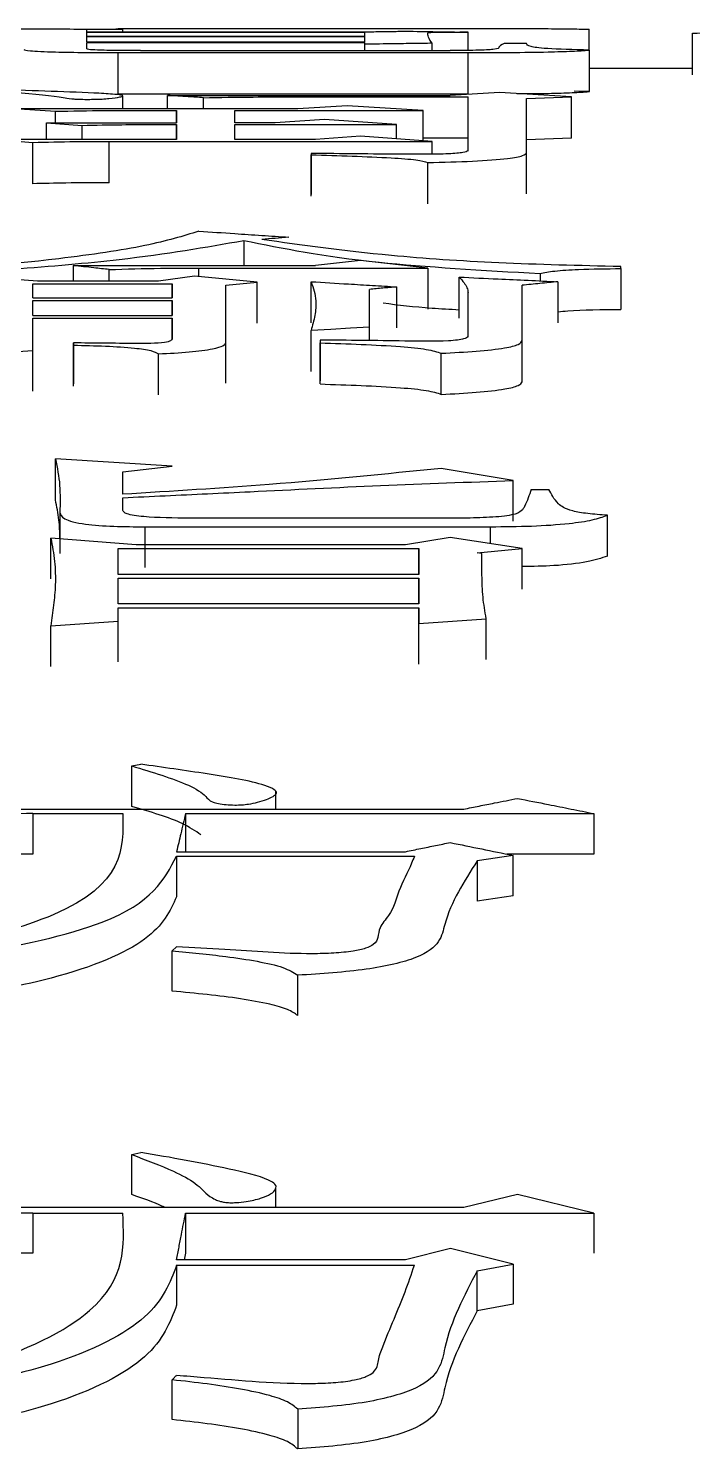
# Model space of a CAD drawing. Header units: millimetres. Extents: x 5231 to 7653, y 7068 to 7959.
# Drawn here: x 6731.538 to 6733.139, y 7419.879 to 7423.309 of the extents above; entities that cross this region are included whole.
import ezdxf

# ---------------------------------------------------------------- set-up
doc = ezdxf.new("R2010")
doc.units = ezdxf.units.MM

msp = doc.modelspace()

# ---------------------------------------------------------------- linework, layer by layer
at = {"color": 7, "linetype": 'Continuous', "lineweight": 25}
for p, q in [((6731.7545, 7423.3088), (6732.5982, 7423.3087)), ((6731.7545, 7423.3069), (6731.7545, 7423.3088)), ((6731.6788, 7423.3005), (6731.6788, 7423.306)), ((6731.6788, 7423.3005), (6732.3386, 7423.3005)), ((6731.6788, 7423.2996), (6732.3495, 7423.2996)), ((6731.6788, 7423.2903), (6731.6788, 7423.2996)), ((6731.6788, 7423.2903), (6732.3495, 7423.2903)), ((6731.6788, 7423.2891), (6732.3495, 7423.2891)), ((6731.6788, 7423.2765), (6731.6788, 7423.2891)), ((6731.6788, 7423.2765), (6732.3495, 7423.2765)), ((6731.6788, 7423.275), (6732.3495, 7423.275)), ((6731.6788, 7423.2595), (6731.6788, 7423.275)), ((6731.7653, 7423.3069), (6731.7653, 7423.3005)), ((6732.3495, 7423.2903), (6732.3495, 7423.2996)), ((6732.3495, 7423.2903), (6732.3495, 7423.2996)), ((6732.3495, 7423.2765), (6732.3495, 7423.2891)), ((6732.3495, 7423.2765), (6732.3495, 7423.2891)), ((6732.3495, 7423.2709), (6732.3495, 7423.275)), ((6732.3495, 7423.2554), (6732.3495, 7423.275)), ((6732.5983, 7423.2559), (6732.5983, 7423.2998)), ((6732.8903, 7423.2565), (6732.8903, 7423.307)), ((6733.1392, 7423.1975), (6733.1392, 7423.2975)), ((6731.7545, 7423.2508), (6732.5983, 7423.2507)), ((6731.7545, 7423.1508), (6731.7545, 7423.2508)), ((6731.8086, 7423.2554), (6732.5552, 7423.2554)), ((6732.3495, 7423.2554), (6732.3495, 7423.2709)), ((6732.5117, 7423.2554), (6732.5117, 7423.2731)), ((6732.5983, 7423.1508), (6732.5983, 7423.2507)), ((6732.7389, 7423.2725), (6732.6848, 7423.2725)), ((6732.8904, 7423.1566), (6732.8904, 7423.2565)), ((6733.1392, 7423.2125), (6732.8904, 7423.2126)), ((6732.5983, 7423.1508), (6731.7545, 7423.1508)), ((6731.7657, 7423.115), (6731.7657, 7423.1467)), ((6731.8735, 7423.1473), (6732.555, 7423.1473)), ((6731.8735, 7423.115), (6731.8735, 7423.1473)), ((6731.9601, 7423.115), (6731.9601, 7423.1421)), ((6732.1764, 7423.144), (6732.5983, 7423.144)), ((6732.674, 7423.1543), (6732.555, 7423.1473)), ((6732.5983, 7423.0141), (6732.5983, 7423.144)), ((6732.8471, 7423.144), (6732.674, 7423.1543)), ((6732.7389, 7423.1401), (6732.8471, 7423.144)), ((6732.739, 7423.0097), (6732.7389, 7423.1401)), ((6732.8904, 7423.1566), (6732.8542, 7423.158)), ((6731.5166, 7423.115), (6731.6031, 7423.1093)), ((6732.1873, 7423.115), (6731.5166, 7423.115)), ((6731.6031, 7423.0814), (6731.6031, 7423.1093)), ((6731.8195, 7423.1115), (6731.8952, 7423.1115)), ((6731.8952, 7423.1115), (6731.8952, 7423.0814)), ((6731.8952, 7423.0814), (6731.8952, 7423.1115)), ((6732.0358, 7423.1115), (6732.4901, 7423.1115)), ((6732.0358, 7423.0814), (6732.0358, 7423.1115)), ((6732.3062, 7423.1226), (6732.1873, 7423.115)), ((6732.4901, 7423.1115), (6732.3062, 7423.1226)), ((6731.5815, 7423.0814), (6731.668, 7423.0753)), ((6731.5815, 7423.0814), (6731.8952, 7423.0814)), ((6731.5815, 7423.041), (6731.5815, 7423.0814)), ((6731.668, 7423.041), (6731.668, 7423.0753)), ((6731.8411, 7423.0776), (6731.8952, 7423.0776)), ((6731.8952, 7423.0776), (6731.8952, 7423.041)), ((6731.8952, 7423.041), (6731.8952, 7423.0776)), ((6732.1332, 7423.0814), (6732.0358, 7423.0814)), ((6732.0358, 7423.0776), (6732.4252, 7423.0776)), ((6732.0358, 7423.041), (6732.0358, 7423.0776)), ((6732.2522, 7423.0897), (6732.1332, 7423.0814)), ((6732.4252, 7423.0776), (6732.2522, 7423.0897)), ((6732.4252, 7423.043), (6732.4252, 7423.0776)), ((6731.4625, 7423.041), (6731.549, 7423.0344)), ((6731.8952, 7423.041), (6731.4625, 7423.041)), ((6731.7329, 7423.0369), (6732.5118, 7423.0369)), ((6731.7329, 7422.9373), (6731.7329, 7423.0369)), ((6732.2305, 7423.041), (6732.0358, 7423.041)), ((6732.3387, 7423.0492), (6732.2305, 7423.041)), ((6732.5118, 7423.0369), (6732.3387, 7423.0492)), ((6732.5983, 7423.0443), (6732.4901, 7423.0443)), ((6732.5118, 7423.0061), (6732.5118, 7423.0369)), ((6732.8471, 7423.0443), (6732.7389, 7423.0403)), ((6732.2197, 7423.008), (6732.2197, 7423.0045)), ((6732.2197, 7423.008), (6732.2197, 7422.9086)), ((6732.2197, 7422.9051), (6732.2197, 7423.0045)), ((6732.739, 7422.9101), (6732.739, 7423.0097)), ((6731.6464, 7422.7377), (6732.2306, 7422.7377)), ((6731.6464, 7422.7377), (6731.6464, 7422.7)), ((6731.733, 7422.7), (6731.733, 7422.7281)), ((6731.9493, 7422.7317), (6732.501, 7422.7317)), ((6731.9493, 7422.7113), (6731.9493, 7422.7317)), ((6732.3387, 7422.7496), (6732.2306, 7422.7377)), ((6732.501, 7422.7317), (6732.3387, 7422.7496)), ((6732.9662, 7422.7305), (6732.9662, 7422.7353)), ((6732.9662, 7422.7305), (6732.9662, 7422.6317)), ((6731.5599, 7422.7), (6731.4085, 7422.7111)), ((6731.5491, 7422.6939), (6731.8844, 7422.6939)), ((6731.5491, 7422.6599), (6731.5491, 7422.6939)), ((6731.852, 7422.7), (6731.5599, 7422.7)), ((6731.9385, 7422.7123), (6731.852, 7422.7)), ((6731.8844, 7422.6939), (6731.8844, 7422.6599)), ((6731.8844, 7422.6599), (6731.8844, 7422.6939)), ((6732.09, 7422.6976), (6731.9385, 7422.7123)), ((6732.0142, 7422.6901), (6732.09, 7422.6976)), ((6732.2198, 7422.6001), (6732.2198, 7422.6988)), ((6732.5767, 7422.6112), (6732.5767, 7422.7099)), ((6732.7715, 7422.7184), (6732.7715, 7422.7008)), ((6731.5491, 7422.6599), (6731.8844, 7422.6599)), ((6732.0143, 7422.5527), (6732.0142, 7422.6901)), ((6732.3604, 7422.5894), (6732.3604, 7422.6801)), ((6732.5984, 7422.5664), (6732.5984, 7422.6726)), ((6732.5984, 7422.5734), (6732.5984, 7422.6726)), ((6732.7282, 7422.5568), (6732.7282, 7422.6901)), ((6731.5491, 7422.6536), (6731.8844, 7422.6535)), ((6731.5491, 7422.6172), (6731.5491, 7422.6536)), ((6731.8844, 7422.6172), (6731.8844, 7422.6535)), ((6731.8844, 7422.6535), (6731.8844, 7422.6172)), ((6731.5491, 7422.6172), (6731.8844, 7422.6172)), ((6731.5491, 7422.6107), (6731.8844, 7422.6107)), ((6731.5491, 7422.5334), (6731.5491, 7422.6107)), ((6731.8844, 7422.6107), (6731.8844, 7422.561)), ((6731.8844, 7422.5609), (6731.8844, 7422.6107)), ((6732.3604, 7422.5569), (6732.3604, 7422.5894)), ((6732.2198, 7422.4828), (6732.2198, 7422.5813)), ((6732.2414, 7422.5582), (6732.2414, 7422.5514)), ((6732.2414, 7422.5582), (6732.2414, 7422.4598)), ((6732.7282, 7422.4578), (6732.7282, 7422.5568)), ((6731.3977, 7422.5236), (6731.5491, 7422.5334)), ((6731.6465, 7422.5459), (6731.6465, 7422.5514)), ((6731.6465, 7422.5514), (6731.6465, 7422.4529)), ((6731.6465, 7422.4474), (6731.6465, 7422.5459)), ((6731.852, 7422.4266), (6731.852, 7422.525)), ((6732.0142, 7422.4543), (6732.0143, 7422.5527)), ((6732.2414, 7422.4529), (6732.2414, 7422.5514)), ((6731.8845, 7422.2541), (6731.6032, 7422.2719)), ((6731.7655, 7422.2411), (6731.8845, 7422.2541)), ((6732.7066, 7422.2198), (6732.5335, 7422.2492)), ((6731.7655, 7422.1867), (6731.7655, 7422.2411)), ((6731.7655, 7422.148), (6731.7655, 7422.1784)), ((6732.7499, 7422.1984), (6732.7931, 7422.1984)), ((6731.614, 7422.1429), (6731.614, 7422.0444)), ((6731.8196, 7422.1086), (6732.6525, 7422.1086)), ((6731.8196, 7422.0102), (6731.8196, 7422.1086)), ((6732.5875, 7422.1292), (6731.9277, 7422.1292)), ((6732.6525, 7422.0678), (6732.6525, 7422.1086)), ((6732.9338, 7422.038), (6732.9338, 7422.1361)), ((6731.7979, 7422.0651), (6731.5924, 7422.0809)), ((6731.6137, 7422.1031), (6731.614, 7422.093)), ((6732.5552, 7422.0826), (6732.447, 7422.0651)), ((6732.7282, 7422.0563), (6732.5552, 7422.0826)), ((6731.7547, 7422.0563), (6732.4794, 7422.0563)), ((6731.7547, 7421.9939), (6731.7547, 7422.0563)), ((6732.447, 7422.0651), (6731.7979, 7422.0651)), ((6732.4794, 7421.9939), (6732.4794, 7422.0563)), ((6732.4794, 7422.0563), (6732.4794, 7421.9939)), ((6732.6201, 7422.0457), (6732.7282, 7422.0563)), ((6732.6309, 7422.0439), (6732.6201, 7422.0457)), ((6732.4794, 7421.9939), (6731.7547, 7421.9939)), ((6731.7547, 7421.9848), (6732.4794, 7421.9848)), ((6731.7547, 7421.9225), (6731.7547, 7421.9848)), ((6732.4794, 7421.9225), (6732.4794, 7421.9848)), ((6732.4794, 7421.9848), (6732.4794, 7421.9225)), ((6732.4794, 7421.9225), (6731.7547, 7421.9225)), ((6731.7547, 7421.9132), (6732.4794, 7421.9132)), ((6731.7547, 7421.8815), (6731.7547, 7421.9132)), ((6732.4794, 7421.9132), (6732.4794, 7421.8758)), ((6731.5924, 7421.8702), (6731.7547, 7421.8815)), ((6731.5924, 7421.7722), (6731.5924, 7421.8702)), ((6732.4794, 7421.8758), (6732.6417, 7421.8871)), ((6732.4794, 7421.7777), (6732.4794, 7421.8758)), ((6731.7872, 7421.5325), (6731.8088, 7421.5367)), ((6732.1348, 7421.4284), (6732.1348, 7421.472)), ((6731.2463, 7421.4284), (6732.5876, 7421.4284)), ((6731.5492, 7421.4176), (6731.7655, 7421.4176)), ((6731.5492, 7421.4176), (6731.5492, 7421.3201)), ((6731.917, 7421.4176), (6732.9013, 7421.4176)), ((6731.917, 7421.4176), (6731.917, 7421.3258)), ((6731.8953, 7421.3258), (6732.447, 7421.3258)), ((6732.9013, 7421.3201), (6732.6914, 7421.3201)), ((6731.8953, 7421.3148), (6732.4686, 7421.3148)), ((6731.8953, 7421.3148), (6731.8953, 7421.2174)), ((6732.6201, 7421.3037), (6732.6201, 7421.2063)), ((6732.7066, 7421.2196), (6732.6201, 7421.2063)), ((6731.8954, 7421.0963), (6731.8845, 7421.087)), ((6732.1874, 7420.9311), (6732.1874, 7421.0282)), ((6731.7871, 7420.5962), (6731.8089, 7420.6014)), ((6732.1349, 7420.4684), (6732.1349, 7420.5168)), ((6732.7175, 7420.5), (6732.5877, 7420.4684)), ((6732.9014, 7420.4552), (6732.7175, 7420.5)), ((6732.5877, 7420.4684), (6731.2464, 7420.4684)), ((6731.5492, 7420.4552), (6731.7656, 7420.4552)), ((6731.5492, 7420.4552), (6731.5492, 7420.3589)), ((6731.917, 7420.4552), (6732.9014, 7420.4552)), ((6731.917, 7420.4552), (6731.917, 7420.3589)), ((6731.917, 7420.3589), (6731.914, 7420.3431)), ((6732.5553, 7420.37), (6732.4471, 7420.3431)), ((6732.7067, 7420.3323), (6732.5553, 7420.37)), ((6732.4471, 7420.3431), (6731.8954, 7420.3431)), ((6731.8954, 7420.3296), (6732.4687, 7420.3296)), ((6731.8954, 7420.3296), (6731.8954, 7420.2335)), ((6732.6202, 7420.3161), (6732.7067, 7420.3323)), ((6732.6202, 7420.22), (6732.6202, 7420.3161)), ((6732.7067, 7420.2362), (6732.6202, 7420.22))]:
    msp.add_line(p, q, dxfattribs=at)
at = {"color": 7, "linetype": 'Continuous', "lineweight": 25, "flags": 128}
for points in [[(6733.1391, 7423.2975), (6733.15, 7423.2978), (6733.1608, 7423.2981)], [(6732.5983, 7423.0443), (6732.5983, 7423.1001), (6732.5983, 7423.144)], [(6732.8471, 7423.0443), (6732.8471, 7423.1001), (6732.8471, 7423.144)], [(6732.4901, 7423.0384), (6732.4901, 7423.0676), (6732.4901, 7423.1115)], [(6731.549, 7422.9349), (6731.549, 7422.9597), (6731.549, 7422.9846), (6731.549, 7423.0344)], [(6732.501, 7422.8865), (6732.501, 7422.9148), (6732.501, 7422.9433), (6732.501, 7422.9858)], [(6732.0575, 7422.7982), (6732.0575, 7422.7635), (6732.0575, 7422.7377)], [(6732.501, 7422.7317), (6732.501, 7422.6761), (6732.501, 7422.6329)], [(6732.09, 7422.5989), (6732.09, 7422.6539), (6732.09, 7422.6976)], [(6732.8147, 7422.6988), (6732.8147, 7422.6432), (6732.8147, 7422.6001)], [(6732.4253, 7422.6864), (6732.4253, 7422.6308), (6732.4253, 7422.5877)], [(6732.3604, 7422.5894), (6732.3143, 7422.5867), (6732.267, 7422.584), (6732.2198, 7422.5813)], [(6731.5491, 7422.435), (6731.5491, 7422.4899), (6731.5491, 7422.5334)], [(6732.5335, 7422.4274), (6732.5335, 7422.4553), (6732.5335, 7422.4832), (6732.5335, 7422.5264)], [(6731.6032, 7422.1737), (6731.6032, 7422.2285), (6731.6032, 7422.2719)], [(6732.7066, 7422.1217), (6732.7066, 7422.1765), (6732.7066, 7422.2198)], [(6731.5924, 7421.9828), (6731.5924, 7422.0376), (6731.5924, 7422.0809)], [(6732.7282, 7421.9582), (6732.7282, 7422.013), (6732.7282, 7422.0563)], [(6732.4794, 7421.8153), (6732.4794, 7421.87), (6732.4794, 7421.9132)], [(6731.7547, 7421.7835), (6731.7547, 7421.8383), (6731.7547, 7421.8815)], [(6732.6417, 7421.7889), (6732.6417, 7421.8439), (6732.6417, 7421.8871)], [(6731.7872, 7421.4349), (6731.7872, 7421.469), (6731.7872, 7421.5008), (6731.7872, 7421.5325)], [(6732.9013, 7421.4176), (6732.9013, 7421.363), (6732.9013, 7421.3201)], [(6732.7066, 7421.2196), (6732.7066, 7421.2741), (6732.7066, 7421.317)], [(6731.8845, 7420.9899), (6731.8845, 7421.0299), (6731.8845, 7421.0585), (6731.8845, 7421.087)], [(6731.7871, 7420.4998), (6731.7871, 7420.5335), (6731.7871, 7420.5649), (6731.7871, 7420.5962)], [(6732.9014, 7420.4552), (6732.9014, 7420.4013), (6732.9014, 7420.3589)], [(6732.7067, 7420.3323), (6732.7067, 7420.2785), (6732.7067, 7420.2362)], [(6731.8846, 7419.9579), (6731.8846, 7419.9974), (6731.8846, 7420.0255), (6731.8846, 7420.0536)], [(6732.1875, 7419.9828), (6732.1875, 7419.9548), (6732.1875, 7419.9268), (6732.1875, 7419.8871)]]:
    msp.add_lwpolyline(points, dxfattribs=at)
at = {"color": 7, "linetype": 'Continuous', "lineweight": 25}
for points, knots in [([(6731.5165, 7423.3082), (6731.5471, 7423.308), (6731.6039, 7423.3077), (6731.6868, 7423.3073), (6731.7391, 7423.307), (6731.7653, 7423.3069)], [0, 0, 0, 0, 0.368853, 0.684427, 1, 1, 1, 1]), ([(6732.5982, 7423.3087), (6732.6663, 7423.3087), (6732.7605, 7423.3087), (6732.8515, 7423.3078), (6732.8775, 7423.3073), (6732.8903, 7423.307)], [0, 0, 0, 0, 0.57016, 0.787713, 1, 1, 1, 1]), ([(6731.7653, 7423.3069), (6731.7581, 7423.3068), (6731.7437, 7423.3067), (6731.722, 7423.3064), (6731.7004, 7423.3062), (6731.686, 7423.306), (6731.6788, 7423.306)], [0, 0, 0, 0, 0.25, 0.5, 0.75, 1, 1, 1, 1]), ([(6732.3386, 7423.3005), (6732.351, 7423.3007), (6732.3752, 7423.3011), (6732.4113, 7423.3017), (6732.435, 7423.302), (6732.4468, 7423.3022)], [0, 0, 0, 0, 0.342692, 0.671346, 1, 1, 1, 1]), ([(6732.4468, 7423.3022), (6732.4721, 7423.3018), (6732.5099, 7423.3012), (6732.5604, 7423.3004), (6732.5856, 7423.3), (6732.5983, 7423.2998)], [0, 0, 0, 0, 0.5, 0.75, 1, 1, 1, 1]), ([(6732.5983, 7423.2998), (6732.5846, 7423.2996), (6732.5616, 7423.2993), (6732.5291, 7423.2989), (6732.5103, 7423.2986), (6732.5009, 7423.2985)], [0, 0, 0, 0, 0.419954, 0.709977, 1, 1, 1, 1]), ([(6732.5117, 7423.2731), (6732.5078, 7423.2782), (6732.502, 7423.2857), (6732.5013, 7423.2936), (6732.501, 7423.2968), (6732.5009, 7423.2985)], [0, 0, 0, 0, 0.515258, 0.757627, 1, 1, 1, 1]), ([(6731.5274, 7423.2584), (6731.5294, 7423.2572), (6731.5336, 7423.2548), (6731.5951, 7423.252), (6731.6759, 7423.2509), (6731.7282, 7423.2508), (6731.7545, 7423.2508)], [0, 0, 0, 0, 0.2667342, 0.54095, 0.7687533, 1, 1, 1, 1]), ([(6731.8086, 7423.2554), (6731.7898, 7423.2554), (6731.7529, 7423.2555), (6731.7049, 7423.2564), (6731.681, 7423.258), (6731.6795, 7423.259), (6731.6788, 7423.2595)], [0, 0, 0, 0, 0.293264, 0.577264, 0.790624, 1, 1, 1, 1]), ([(6732.5117, 7423.2731), (6732.4964, 7423.2729), (6732.4657, 7423.2725), (6732.4116, 7423.2717), (6732.3729, 7423.2712), (6732.3495, 7423.2709)], [0, 0, 0, 0, 0.283865, 0.567729, 1, 1, 1, 1]), ([(6732.6848, 7423.2725), (6732.6789, 7423.2695), (6732.6699, 7423.2651), (6732.6729, 7423.2595), (6732.6444, 7423.257), (6732.6109, 7423.2558), (6732.577, 7423.2555), (6732.5552, 7423.2554)], [0, 0, 0, 0, 0.493122, 0.748949, 0.813909, 0.880596, 1, 1, 1, 1]), ([(6732.5983, 7423.2507), (6732.6664, 7423.2509), (6732.7605, 7423.2511), (6732.8515, 7423.2541), (6732.8775, 7423.2557), (6732.8904, 7423.2565)], [0, 0, 0, 0, 0.57016, 0.787713, 1, 1, 1, 1]), ([(6732.8904, 7423.2565), (6732.8522, 7423.2577), (6732.7774, 7423.26), (6732.7404, 7423.2662), (6732.7395, 7423.2701), (6732.7389, 7423.2725)], [0, 0, 0, 0, 0.287877, 0.565058, 1, 1, 1, 1]), ([(6731.4301, 7423.1599), (6731.4546, 7423.1582), (6731.5285, 7423.1531), (6731.6102, 7423.1464), (6731.6337, 7423.14), (6731.6523, 7423.1385), (6731.6662, 7423.1381), (6731.6823, 7423.138), (6731.6998, 7423.1382), (6731.7181, 7423.1389), (6731.7404, 7423.1408), (6731.7562, 7423.1432), (6731.7683, 7423.146), (6731.7615, 7423.1484), (6731.7393, 7423.151), (6731.6759, 7423.1543), (6731.5787, 7423.158), (6731.4942, 7423.1605), (6731.4517, 7423.1617)], [0, 0, 0, 0, 0.109185, 0.32916, 0.383764, 0.397994, 0.412315, 0.428913, 0.44575, 0.465117, 0.490353, 0.552219, 0.585251, 0.618677, 0.660422, 0.720609, 0.859399, 1, 1, 1, 1]), ([(6731.9601, 7423.1421), (6731.9477, 7423.1428), (6731.9271, 7423.1441), (6731.8983, 7423.1458), (6731.8818, 7423.1468), (6731.8735, 7423.1473)], [0, 0, 0, 0, 0.42836, 0.71418, 1, 1, 1, 1]), ([(6731.9601, 7423.1421), (6731.9998, 7423.1427), (6732.071, 7423.1439), (6732.1442, 7423.144), (6732.1764, 7423.144)], [0, 0, 0, 0, 0.558835, 1, 1, 1, 1]), ([(6732.716, 7423.1518), (6732.7421, 7423.1519), (6732.7937, 7423.1521), (6732.8512, 7423.1542), (6732.8774, 7423.1558), (6732.8904, 7423.1566)], [0, 0, 0, 0, 0.340352, 0.674274, 1, 1, 1, 1]), ([(6731.6031, 7423.1093), (6731.6429, 7423.1101), (6731.714, 7423.1113), (6731.7872, 7423.1114), (6731.8195, 7423.1115)], [0, 0, 0, 0, 0.558836, 1, 1, 1, 1]), ([(6731.668, 7423.0753), (6731.6997, 7423.076), (6731.7564, 7423.0772), (6731.8152, 7423.0775), (6731.8411, 7423.0776)], [0, 0, 0, 0, 0.558879, 1, 1, 1, 1]), ([(6731.549, 7423.0344), (6731.5827, 7423.0352), (6731.6429, 7423.0367), (6731.7054, 7423.0368), (6731.7329, 7423.0369)], [0, 0, 0, 0, 0.5585451, 1, 1, 1, 1]), ([(6732.5983, 7423.0141), (6732.5955, 7423.0127), (6732.5896, 7423.0098), (6732.5514, 7423.0062), (6732.4951, 7423.0056), (6732.3847, 7423.006), (6732.2928, 7423.0071), (6732.2197, 7423.008)], [0, 0, 0, 0, 0.110883, 0.226049, 0.356903, 0.489202, 1, 1, 1, 1]), ([(6732.2197, 7423.0045), (6732.2861, 7423.0025), (6732.3778, 7422.9998), (6732.4785, 7422.9928), (6732.4936, 7422.9881), (6732.501, 7422.9858)], [0, 0, 0, 0, 0.572938, 0.791384, 1, 1, 1, 1]), ([(6732.501, 7422.9858), (6732.538, 7422.9867), (6732.6108, 7422.9885), (6732.6937, 7422.9946), (6732.7342, 7423.0023), (6732.7374, 7423.0073), (6732.739, 7423.0097)], [0, 0, 0, 0, 0.292671, 0.574804, 0.788902, 1, 1, 1, 1]), ([(6731.7329, 7422.9373), (6731.6978, 7422.9372), (6731.6353, 7422.9369), (6731.5753, 7422.9354), (6731.549, 7422.9348)], [0, 0, 0, 0, 0.561322, 1, 1, 1, 1]), ([(6731.9493, 7422.8205), (6731.9109, 7422.8087), (6731.8331, 7422.7848), (6731.576, 7422.7466), (6731.3319, 7422.7262), (6731.1813, 7422.7135)], [0, 0, 0, 0, 0.27225, 0.551024, 1, 1, 1, 1]), ([(6731.2137, 7422.7099), (6731.4087, 7422.7224), (6731.752, 7422.7445), (6731.9653, 7422.782), (6732.0575, 7422.7982)], [0, 0, 0, 0, 0.56781, 1, 1, 1, 1]), ([(6731.9493, 7422.8205), (6731.9781, 7422.8186), (6732.0285, 7422.8153), (6732.1006, 7422.8104), (6732.144, 7422.8075), (6732.1657, 7422.8061)], [0, 0, 0, 0, 0.398378, 0.699189, 1, 1, 1, 1]), ([(6732.0575, 7422.7982), (6732.1524, 7422.779), (6732.3246, 7422.7442), (6732.633, 7422.7264), (6732.7715, 7422.7184)], [0, 0, 0, 0, 0.551031, 1, 1, 1, 1]), ([(6732.1657, 7422.8061), (6732.1548, 7422.8051), (6732.1332, 7422.8032), (6732.1116, 7422.8014), (6732.1008, 7422.8004)], [0, 0, 0, 0, 0.500058, 1, 1, 1, 1]), ([(6732.9662, 7422.7353), (6732.8664, 7422.7376), (6732.6688, 7422.7422), (6732.3575, 7422.7639), (6732.1974, 7422.7867), (6732.1008, 7422.8004)], [0, 0, 0, 0, 0.287572, 0.569656, 1, 1, 1, 1]), ([(6731.733, 7422.7281), (6731.7206, 7422.7295), (6731.7, 7422.7318), (6731.6712, 7422.735), (6731.6547, 7422.7368), (6731.6464, 7422.7377)], [0, 0, 0, 0, 0.42836, 0.714179, 1, 1, 1, 1]), ([(6731.733, 7422.7281), (6731.774, 7422.7293), (6731.8452, 7422.7314), (6731.9184, 7422.7316), (6731.9493, 7422.7317)], [0, 0, 0, 0, 0.576908, 1, 1, 1, 1]), ([(6732.7715, 7422.7184), (6732.7819, 7422.7206), (6732.8033, 7422.7252), (6732.8764, 7422.7293), (6732.9319, 7422.73), (6732.9662, 7422.7305)], [0, 0, 0, 0, 0.267691, 0.548587, 1, 1, 1, 1]), ([(6732.2198, 7422.6988), (6732.2248, 7422.6836), (6732.2337, 7422.6571), (6732.2295, 7422.6177), (6732.223, 7422.5934), (6732.2198, 7422.5813)], [0, 0, 0, 0, 0.401747, 0.700774, 1, 1, 1, 1]), ([(6732.2198, 7422.6988), (6732.2499, 7422.697), (6732.2992, 7422.694), (6732.3677, 7422.6899), (6732.4061, 7422.6875), (6732.4253, 7422.6864)], [0, 0, 0, 0, 0.439251, 0.719625, 1, 1, 1, 1]), ([(6732.5767, 7422.7099), (6732.5809, 7422.7052), (6732.5885, 7422.6968), (6732.5963, 7422.6844), (6732.5977, 7422.6765), (6732.5984, 7422.6726)], [0, 0, 0, 0, 0.376522, 0.687982, 1, 1, 1, 1]), ([(6732.5767, 7422.7099), (6732.608, 7422.7084), (6732.6633, 7422.7058), (6732.7426, 7422.7022), (6732.7907, 7422.6999), (6732.8147, 7422.6988)], [0, 0, 0, 0, 0.394054, 0.697027, 1, 1, 1, 1]), ([(6732.8147, 7422.6988), (6732.8075, 7422.6981), (6732.7931, 7422.6966), (6732.7714, 7422.6945), (6732.7498, 7422.6923), (6732.7354, 7422.6908), (6732.7282, 7422.6901)], [0, 0, 0, 0, 0.2500001, 0.5000001, 0.7500002, 1, 1, 1, 1]), ([(6732.4253, 7422.6864), (6732.4199, 7422.6859), (6732.4091, 7422.6848), (6732.3928, 7422.6833), (6732.3766, 7422.6817), (6732.3658, 7422.6807), (6732.3604, 7422.6801)], [0, 0, 0, 0, 0.25, 0.5, 0.75, 1, 1, 1, 1]), ([(6732.5767, 7422.6306), (6732.5543, 7422.6318), (6732.4837, 7422.6355), (6732.4299, 7422.6422), (6732.3931, 7422.6469)], [0, 0, 0, 0, 0.317001, 1, 1, 1, 1]), ([(6732.9662, 7422.6312), (6732.9207, 7422.6309), (6732.8652, 7422.6304), (6732.8224, 7422.6264), (6732.8147, 7422.6257)], [0, 0, 0, 0, 0.820244, 1, 1, 1, 1]), ([(6731.8845, 7422.561), (6731.884, 7422.5595), (6731.883, 7422.5564), (6731.8686, 7422.5518), (6731.8322, 7422.5498), (6731.7579, 7422.5502), (6731.6958, 7422.5509), (6731.6465, 7422.5514)], [0, 0, 0, 0, 0.111246, 0.226324, 0.352573, 0.486484, 1, 1, 1, 1]), ([(6732.5985, 7422.5664), (6732.596, 7422.5645), (6732.5919, 7422.5615), (6732.5735, 7422.558), (6732.5273, 7422.5543), (6732.4099, 7422.5568), (6732.3084, 7422.5577), (6732.2414, 7422.5582)], [0, 0, 0, 0, 0.101344, 0.162893, 0.226662, 0.489518, 1, 1, 1, 1]), ([(6732.5335, 7422.5264), (6732.5623, 7422.5279), (6732.6191, 7422.5307), (6732.6855, 7422.5381), (6732.7232, 7422.5475), (6732.7265, 7422.5537), (6732.7282, 7422.5568)], [0, 0, 0, 0, 0.291495, 0.574413, 0.789056, 1, 1, 1, 1]), ([(6731.6465, 7422.5459), (6731.6726, 7422.5453), (6731.7244, 7422.5442), (6731.7912, 7422.54), (6731.8372, 7422.5331), (6731.8471, 7422.5277), (6731.852, 7422.525)], [0, 0, 0, 0, 0.2904, 0.575151, 0.790821, 1, 1, 1, 1]), ([(6731.852, 7422.525), (6731.8773, 7422.5263), (6731.9271, 7422.5289), (6731.9822, 7422.536), (6732.0109, 7422.5445), (6732.0131, 7422.55), (6732.0143, 7422.5527)], [0, 0, 0, 0, 0.291879, 0.573778, 0.788361, 1, 1, 1, 1]), ([(6732.2414, 7422.5514), (6732.308, 7422.5492), (6732.4001, 7422.5462), (6732.5023, 7422.5365), (6732.5233, 7422.5297), (6732.5335, 7422.5264)], [0, 0, 0, 0, 0.571986, 0.790496, 1, 1, 1, 1]), ([(6732.2414, 7422.4524), (6732.308, 7422.4502), (6732.4001, 7422.4472), (6732.5023, 7422.4375), (6732.5232, 7422.4308), (6732.5335, 7422.4274)], [0, 0, 0, 0, 0.572135, 0.790624, 1, 1, 1, 1]), ([(6732.5335, 7422.4274), (6732.5623, 7422.4289), (6732.6191, 7422.4317), (6732.6855, 7422.4391), (6732.7232, 7422.4485), (6732.7265, 7422.4547), (6732.7282, 7422.4578)], [0, 0, 0, 0, 0.29164, 0.574604, 0.78918, 1, 1, 1, 1]), ([(6731.6032, 7422.2719), (6731.6075, 7422.2508), (6731.6139, 7422.2193), (6731.6147, 7422.1759), (6731.6143, 7422.1539), (6731.614, 7422.1429)], [0, 0, 0, 0, 0.499854, 0.749917, 1, 1, 1, 1]), ([(6732.5335, 7422.2492), (6732.3977, 7422.2354), (6732.1536, 7422.2106), (6731.8847, 7422.1941), (6731.7655, 7422.1867)], [0, 0, 0, 0, 0.5565667, 1, 1, 1, 1]), ([(6731.7655, 7422.1784), (6731.7996, 7422.18), (6731.9019, 7422.1849), (6732.1094, 7422.1945), (6732.3862, 7422.2087), (6732.5997, 7422.2161), (6732.7066, 7422.2198)], [0, 0, 0, 0, 0.109192, 0.327577, 0.663556, 1, 1, 1, 1]), ([(6732.7499, 7422.1984), (6732.7456, 7422.1847), (6732.7402, 7422.1676), (6732.7286, 7422.1469), (6732.7093, 7422.136), (6732.6498, 7422.1305), (6732.6085, 7422.1297), (6732.5875, 7422.1292)], [0, 0, 0, 0, 0.489876, 0.617073, 0.74375, 0.869802, 1, 1, 1, 1]), ([(6732.9338, 7422.1361), (6732.9175, 7422.1373), (6732.8853, 7422.1397), (6732.8346, 7422.1486), (6732.8072, 7422.1696), (6732.7987, 7422.187), (6732.7931, 7422.1984)], [0, 0, 0, 0, 0.127818, 0.252018, 0.508407, 1, 1, 1, 1]), ([(6731.614, 7422.0818), (6731.6137, 7422.0962), (6731.6129, 7422.1272), (6731.6066, 7422.1572), (6731.6032, 7422.1732)], [0, 0, 0, 0, 0.464, 1, 1, 1, 1]), ([(6731.614, 7422.1429), (6731.6155, 7422.1378), (6731.6184, 7422.1274), (6731.6666, 7422.1141), (6731.744, 7422.1087), (6731.7942, 7422.1087), (6731.8196, 7422.1086)], [0, 0, 0, 0, 0.26803, 0.540931, 0.767912, 1, 1, 1, 1]), ([(6731.9277, 7422.1292), (6731.8887, 7422.1295), (6731.8397, 7422.1299), (6731.7922, 7422.1355), (6731.7697, 7422.1405), (6731.7671, 7422.1451), (6731.7655, 7422.148)], [0, 0, 0, 0, 0.5162904, 0.6474298, 0.7748622, 1, 1, 1, 1]), ([(6732.6525, 7422.1086), (6732.6856, 7422.1089), (6732.7512, 7422.1094), (6732.8375, 7422.1151), (6732.9007, 7422.1246), (6732.9229, 7422.1323), (6732.9338, 7422.1361)], [0, 0, 0, 0, 0.2887937, 0.5729303, 0.7895925, 1, 1, 1, 1]), ([(6731.5924, 7422.0809), (6731.5958, 7422.0624), (6731.6026, 7422.0255), (6731.6041, 7421.9716), (6731.5992, 7421.9198), (6731.5947, 7421.8867), (6731.5924, 7421.8702)], [0, 0, 0, 0, 0.271868, 0.543763, 0.771867, 1, 1, 1, 1]), ([(6732.6417, 7421.8871), (6732.6388, 7421.9044), (6732.6327, 7421.9398), (6732.6315, 7421.9921), (6732.6311, 7422.0266), (6732.6309, 7422.0439)], [0, 0, 0, 0, 0.323372, 0.661672, 1, 1, 1, 1]), ([(6732.9338, 7422.0376), (6732.9191, 7422.0329), (6732.8891, 7422.0232), (6732.8121, 7422.0139), (6732.7542, 7422.0129), (6732.7282, 7422.0125)], [0, 0, 0, 0, 0.346841, 0.707118, 1, 1, 1, 1]), ([(6731.7872, 7421.5325), (6731.8118, 7421.5251), (6731.8859, 7421.5027), (6731.9591, 7421.4736), (6731.9735, 7421.4479), (6731.9957, 7421.4416), (6732.0143, 7421.4391), (6732.0343, 7421.438), (6732.0533, 7421.4385), (6732.073, 7421.4408), (6732.1008, 7421.4473), (6732.126, 7421.4563), (6732.1389, 7421.467), (6732.1316, 7421.4764), (6732.0875, 7421.4945), (6731.9677, 7421.5139), (6731.8623, 7421.529), (6731.8088, 7421.5367)], [0, 0, 0, 0, 0.109652, 0.330684, 0.386401, 0.404635, 0.422869, 0.441529, 0.456387, 0.471248, 0.497614, 0.560435, 0.593187, 0.625963, 0.670925, 0.833231, 1, 1, 1, 1]), ([(6731.954, 7421.3663), (6731.9406, 7421.3756), (6731.9045, 7421.4007), (6731.8325, 7421.4217), (6731.7872, 7421.4348)], [0, 0, 0, 0, 0.3712495, 1, 1, 1, 1]), ([(6732.5876, 7421.4284), (6732.6, 7421.4309), (6732.6247, 7421.4358), (6732.668, 7421.4444), (6732.6989, 7421.4505), (6732.7175, 7421.4542)], [0, 0, 0, 0, 0.285576, 0.571153, 1, 1, 1, 1]), ([(6732.7175, 7421.4542), (6732.7422, 7421.4493), (6732.7852, 7421.4408), (6732.8465, 7421.4286), (6732.8831, 7421.4213), (6732.9013, 7421.4176)], [0, 0, 0, 0, 0.403162, 0.701581, 1, 1, 1, 1]), ([(6731.7655, 7421.4176), (6731.7674, 7421.3324), (6731.7699, 7421.2123), (6731.328, 7421.0878), (6731.073, 7421.0498), (6730.9434, 7421.0305)], [0, 0, 0, 0, 0.546872, 0.769893, 1, 1, 1, 1]), ([(6731.5492, 7421.4176), (6731.5081, 7421.4174), (6731.4349, 7421.4169), (6731.364, 7421.4129), (6731.3328, 7421.4112)], [0, 0, 0, 0, 0.561072, 1, 1, 1, 1]), ([(6731.917, 7421.4176), (6731.9131, 7421.4015), (6731.9076, 7421.3782), (6731.9004, 7421.3475), (6731.897, 7421.3331), (6731.8953, 7421.3258)], [0, 0, 0, 0, 0.532253, 0.766126, 1, 1, 1, 1]), ([(6731.5492, 7421.3201), (6731.5081, 7421.3198), (6731.4349, 7421.3194), (6731.364, 7421.3154), (6731.3328, 7421.3136)], [0, 0, 0, 0, 0.561085, 1, 1, 1, 1]), ([(6732.447, 7421.3258), (6732.4594, 7421.3284), (6732.4836, 7421.3333), (6732.5196, 7421.3407), (6732.5434, 7421.3455), (6732.5552, 7421.3479)], [0, 0, 0, 0, 0.342691, 0.671345, 1, 1, 1, 1]), ([(6732.5552, 7421.3479), (6732.5804, 7421.3427), (6732.6309, 7421.3325), (6732.6814, 7421.3221), (6732.7066, 7421.317)], [0, 0, 0, 0, 0.5, 1, 1, 1, 1]), ([(6730.9543, 7421.0211), (6731.101, 7421.0377), (6731.3897, 7421.0705), (6731.8174, 7421.1655), (6731.8661, 7421.2587), (6731.8953, 7421.3148)], [0, 0, 0, 0, 0.291804, 0.574112, 1, 1, 1, 1]), ([(6732.4686, 7421.3148), (6732.4664, 7421.3092), (6732.4553, 7421.2814), (6732.4292, 7421.2343), (6732.4179, 7421.1819), (6732.3826, 7421.1449), (6732.3824, 7421.1212), (6732.3753, 7421.1042), (6732.3531, 7421.0928), (6732.3194, 7421.0855), (6732.2744, 7421.0808), (6732.1674, 7421.0784), (6732.0431, 7421.0893), (6731.9342, 7421.0945), (6731.8954, 7421.0964)], [0, 0, 0, 0, 0.051169, 0.255803, 0.43142, 0.519239, 0.589373, 0.63947, 0.668027, 0.69672, 0.732236, 0.768408, 0.917453, 1, 1, 1, 1]), ([(6732.6201, 7421.3037), (6732.5884, 7421.2541), (6732.5403, 7421.1789), (6732.5298, 7421.0799), (6732.3557, 7421.039), (6732.2445, 7421.0318), (6732.1874, 7421.0282)], [0, 0, 0, 0, 0.492344, 0.747305, 0.87043, 1, 1, 1, 1]), ([(6732.7066, 7421.317), (6732.6922, 7421.3148), (6732.6634, 7421.3103), (6732.6345, 7421.3059), (6732.6201, 7421.3037)], [0, 0, 0, 0, 0.5, 1, 1, 1, 1]), ([(6731.8953, 7421.2174), (6731.8795, 7421.183), (6731.8477, 7421.1138), (6731.5678, 7420.9934), (6731.1897, 7420.9507), (6730.9543, 7420.924)], [0, 0, 0, 0, 0.271428, 0.546253, 1, 1, 1, 1]), ([(6731.8845, 7421.087), (6731.9285, 7421.0829), (6732.0005, 7421.0761), (6732.0902, 7421.0624), (6732.1568, 7421.0479), (6732.1773, 7421.0347), (6732.1874, 7421.0282)], [0, 0, 0, 0, 0.349071, 0.571765, 0.789358, 1, 1, 1, 1]), ([(6732.1874, 7420.9311), (6732.1803, 7420.9362), (6732.166, 7420.9464), (6732.1164, 7420.9601), (6732.0502, 7420.972), (6731.9696, 7420.982), (6731.913, 7420.9873), (6731.8845, 7420.9899)], [0, 0, 0, 0, 0.1623172, 0.3288285, 0.5494627, 0.7737768, 1, 1, 1, 1]), ([(6731.7871, 7420.5962), (6731.8221, 7420.5831), (6731.8804, 7420.5612), (6731.9455, 7420.5273), (6731.964, 7420.5031), (6731.9861, 7420.4886), (6731.9986, 7420.4838), (6732.0108, 7420.4811), (6732.0244, 7420.4801), (6732.0428, 7420.4806), (6732.0694, 7420.4838), (6732.0999, 7420.4906), (6732.1244, 7420.5013), (6732.1358, 7420.513), (6732.1354, 7420.5248), (6732.1043, 7420.5429), (6732.0239, 7420.5612), (6731.9193, 7420.5827), (6731.8457, 7420.5952), (6731.8089, 7420.6014)], [0, 0, 0, 0, 0.15641, 0.260865, 0.365458, 0.392664, 0.410239, 0.421339, 0.432549, 0.445637, 0.467958, 0.506677, 0.54584, 0.586946, 0.621915, 0.6571, 0.775358, 0.887356, 1, 1, 1, 1]), ([(6731.8675, 7420.4684), (6731.8654, 7420.4695), (6731.8429, 7420.4807), (6731.8137, 7420.4907), (6731.7871, 7420.4998)], [0, 0, 0, 0, 0.091863, 1, 1, 1, 1]), ([(6730.9435, 7419.9856), (6731.1097, 7420.0153), (6731.4346, 7420.0734), (6731.7761, 7420.2457), (6731.7696, 7420.376), (6731.7656, 7420.4552)], [0, 0, 0, 0, 0.291092, 0.569283, 1, 1, 1, 1]), ([(6731.5492, 7420.4552), (6731.5081, 7420.4549), (6731.4349, 7420.4544), (6731.364, 7420.4494), (6731.3329, 7420.4473)], [0, 0, 0, 0, 0.561072, 1, 1, 1, 1]), ([(6731.8954, 7420.3431), (6731.8973, 7420.3532), (6731.9012, 7420.3735), (6731.9084, 7420.4109), (6731.9137, 7420.4381), (6731.917, 7420.4552)], [0, 0, 0, 0, 0.2687878, 0.5375755, 1, 1, 1, 1]), ([(6731.5492, 7420.3589), (6731.5081, 7420.3586), (6731.4349, 7420.3581), (6731.364, 7420.3532), (6731.3329, 7420.351)], [0, 0, 0, 0, 0.561085, 1, 1, 1, 1]), ([(6731.8954, 7420.3296), (6731.8796, 7420.2878), (6731.8478, 7420.2035), (6731.568, 7420.0578), (6731.1898, 7420.0063), (6730.9543, 7419.9742)], [0, 0, 0, 0, 0.271558, 0.546439, 1, 1, 1, 1]), ([(6731.8955, 7420.065), (6731.9175, 7420.0632), (6732.0271, 7420.0546), (6732.1553, 7420.0422), (6732.2798, 7420.0466), (6732.3225, 7420.0524), (6732.354, 7420.0611), (6732.3793, 7420.0769), (6732.3804, 7420.1019), (6732.4048, 7420.167), (6732.4394, 7420.2438), (6732.4615, 7420.3085), (6732.4687, 7420.3296)], [0, 0, 0, 0, 0.04768, 0.236985, 0.271467, 0.306071, 0.333276, 0.36051, 0.429461, 0.511559, 0.840013, 1, 1, 1, 1]), ([(6732.6202, 7420.3161), (6732.5884, 7420.2559), (6732.5403, 7420.1645), (6732.5299, 7420.045), (6732.3557, 7419.9958), (6732.2445, 7419.9872), (6732.1875, 7419.9828)], [0, 0, 0, 0, 0.492341, 0.747362, 0.87046, 1, 1, 1, 1]), ([(6731.8954, 7420.2335), (6731.8796, 7420.1917), (6731.8478, 7420.1076), (6731.5678, 7419.962), (6731.1898, 7419.9106), (6730.9543, 7419.8786)], [0, 0, 0, 0, 0.271428, 0.546253, 1, 1, 1, 1]), ([(6732.6202, 7420.22), (6732.5885, 7420.1599), (6732.5403, 7420.0686), (6732.5298, 7419.9492), (6732.3556, 7419.9001), (6732.2445, 7419.8915), (6732.1875, 7419.8871)], [0, 0, 0, 0, 0.4922239, 0.7471943, 0.8703438, 1, 1, 1, 1]), ([(6731.8846, 7420.0536), (6731.8864, 7420.0555), (6731.89, 7420.0593), (6731.8936, 7420.0631), (6731.8954, 7420.0649)], [0, 0, 0, 0, 0.499988, 1, 1, 1, 1]), ([(6732.1875, 7419.9828), (6732.1804, 7419.9889), (6732.166, 7420.0012), (6732.1165, 7420.0177), (6732.0503, 7420.032), (6731.9697, 7420.0441), (6731.913, 7420.0505), (6731.8846, 7420.0536)], [0, 0, 0, 0, 0.162413, 0.328967, 0.549593, 0.773853, 1, 1, 1, 1]), ([(6732.1875, 7419.8871), (6732.1804, 7419.8932), (6732.166, 7419.9055), (6732.1165, 7419.922), (6732.0503, 7419.9363), (6731.9697, 7419.9484), (6731.913, 7419.9547), (6731.8846, 7419.9579)], [0, 0, 0, 0, 0.1623169, 0.3288282, 0.5494626, 0.7737767, 1, 1, 1, 1])]:
    msp.add_open_spline(points, degree=3, knots=knots, dxfattribs=at)

doc.saveas('drawing.dxf')
